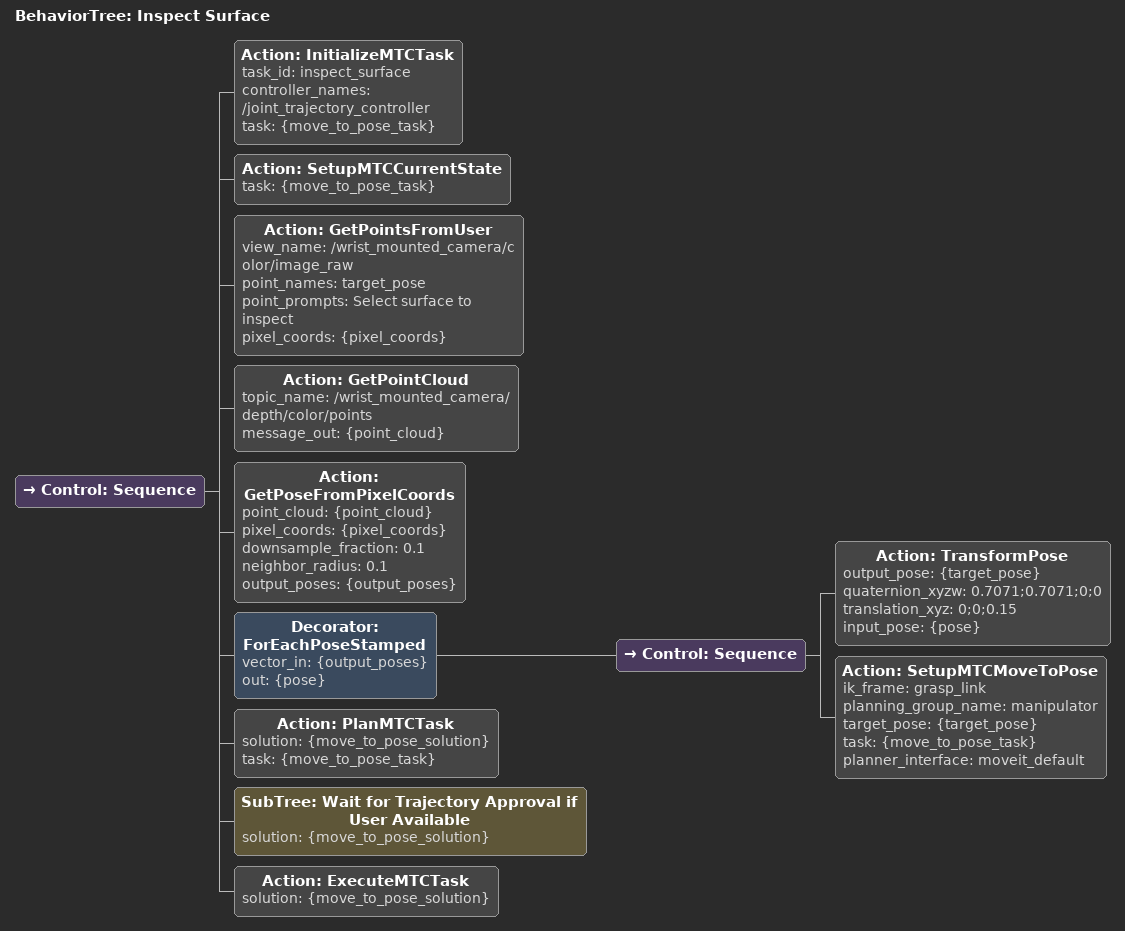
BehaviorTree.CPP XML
<?xml version='1.0' encoding='UTF-8'?>
<root BTCPP_format="4" main_tree_to_execute="Inspect Surface">
  <BehaviorTree ID="Inspect Surface" _description="Move the wrist camera to point towards a selected surface">
    <Control ID="Sequence">
      <Action ID="InitializeMTCTask" task_id="inspect_surface" controller_names="/joint_trajectory_controller" task="{move_to_pose_task}"/>
      <Action ID="SetupMTCCurrentState" task="{move_to_pose_task}"/>
      <Action ID="GetPointsFromUser" view_name="/wrist_mounted_camera/color/image_raw" point_names="target_pose" point_prompts="Select surface to inspect" pixel_coords="{pixel_coords}"/>
      <Action ID="GetPointCloud" topic_name="/wrist_mounted_camera/depth/color/points" message_out="{point_cloud}"/>
      <Action ID="GetPoseFromPixelCoords" point_cloud="{point_cloud}" pixel_coords="{pixel_coords}" downsample_fraction="0.1" neighbor_radius="0.1" output_poses="{output_poses}"/>
      <Decorator ID="ForEachPoseStamped" vector_in="{output_poses}" out="{pose}">
        <Control ID="Sequence">
          <Action ID="TransformPose" output_pose="{target_pose}" quaternion_xyzw="0.7071;0.7071;0;0" translation_xyz="0;0;0.15" input_pose="{pose}"/>
          <Action ID="SetupMTCMoveToPose" ik_frame="grasp_link" planning_group_name="manipulator" target_pose="{target_pose}" task="{move_to_pose_task}" planner_interface="moveit_default"/>
        </Control>
      </Decorator>
      <Action ID="PlanMTCTask" solution="{move_to_pose_solution}" task="{move_to_pose_task}"/>
      <SubTree ID="Wait for Trajectory Approval if User Available" solution="{move_to_pose_solution}"/>
      <Action ID="ExecuteMTCTask" solution="{move_to_pose_solution}"/>
    </Control>
  </BehaviorTree>
</root>
